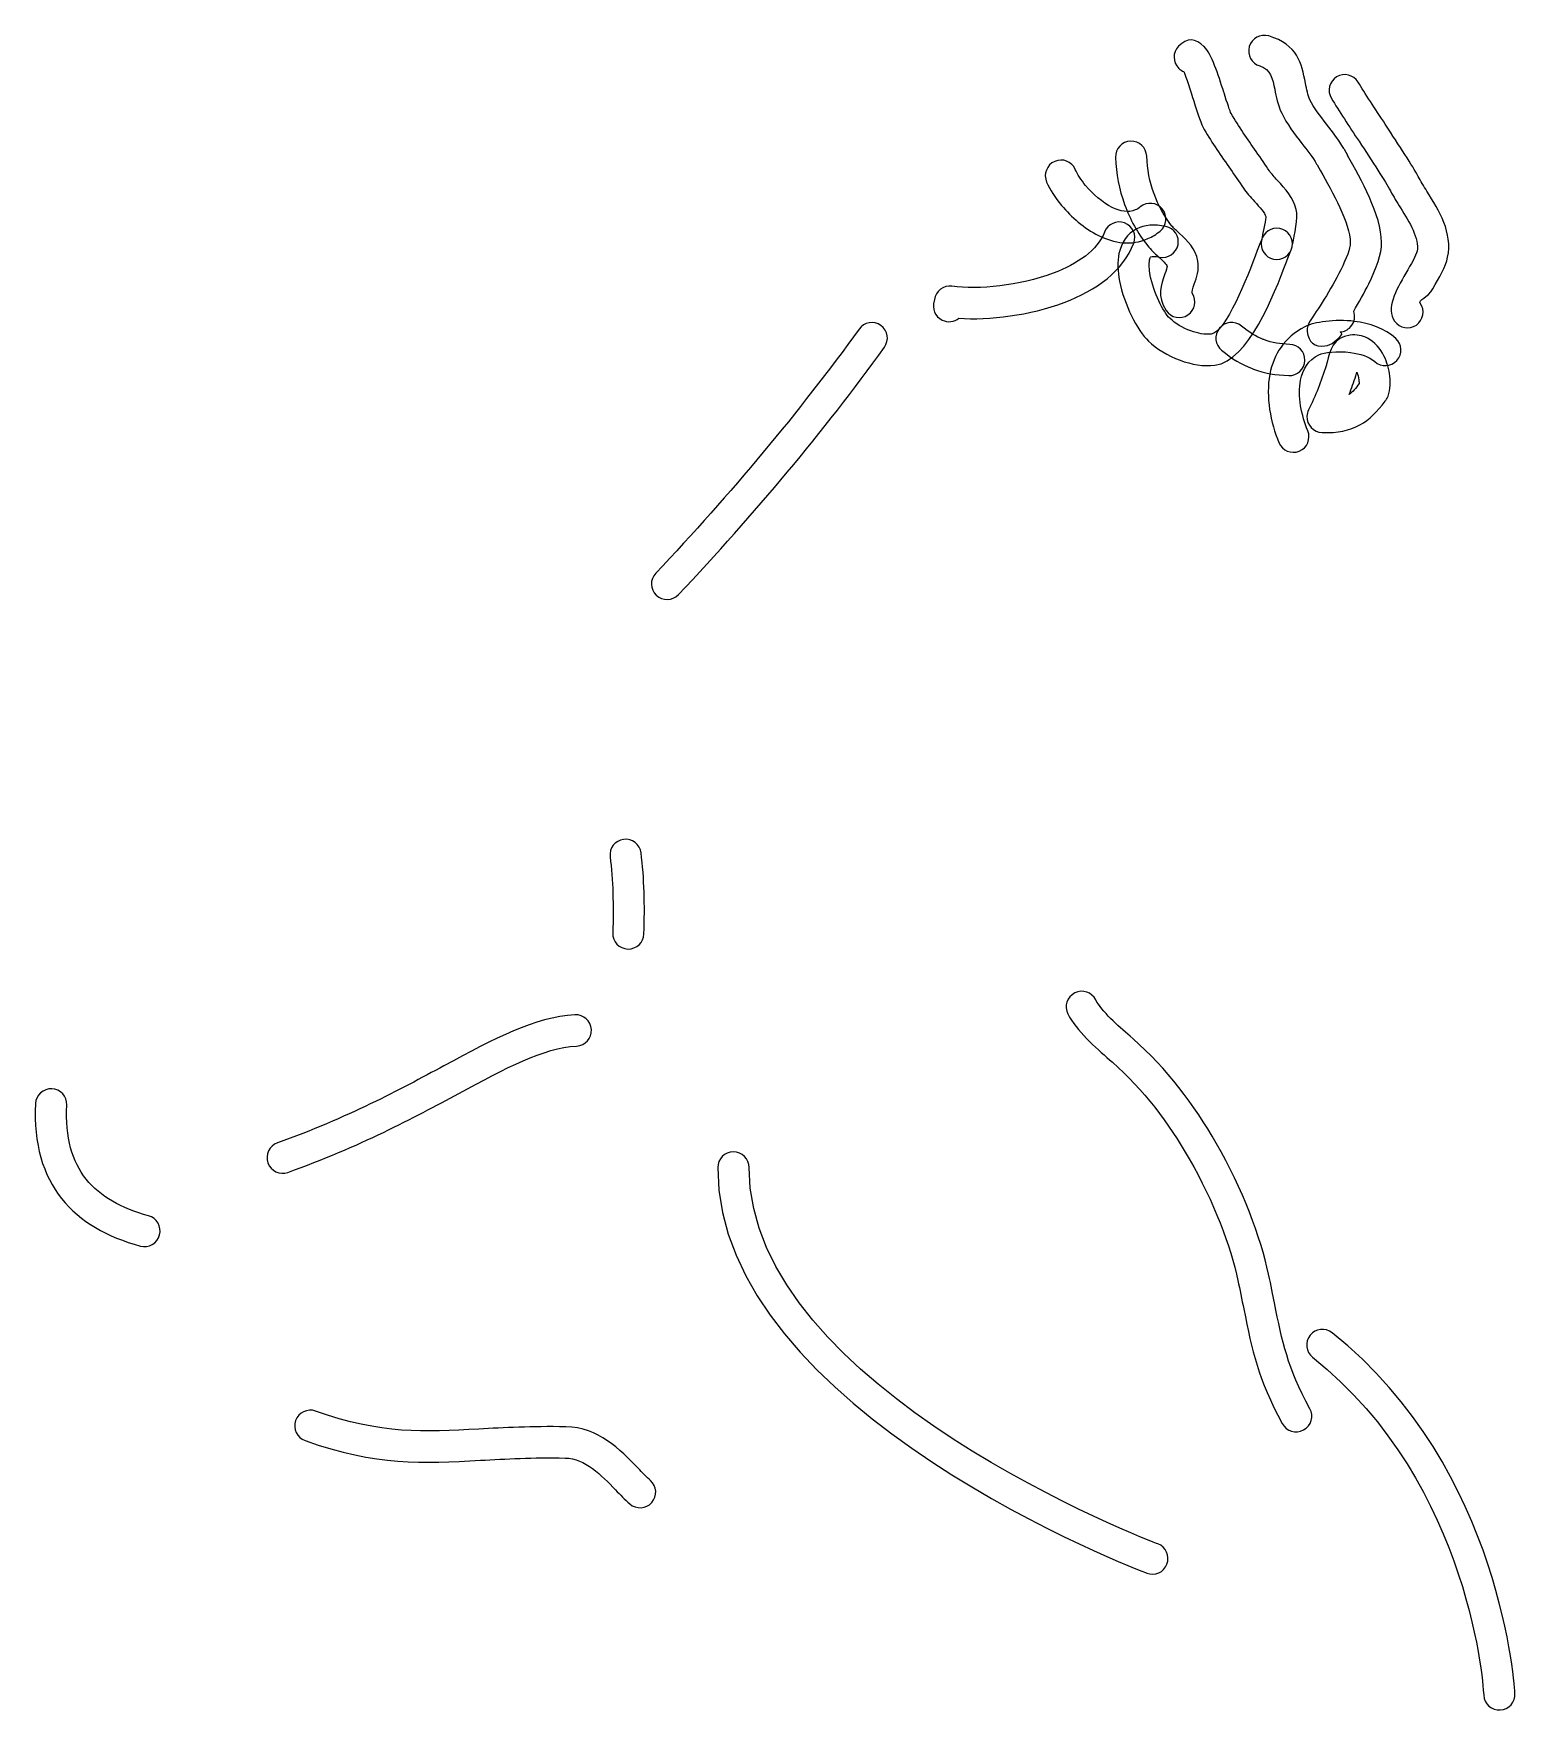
# Model space of a CAD drawing. Header units: centimetres. Extents: x -17.2 to -2.8, y -12.6 to -7.2.
# Drawn here: x -17.22 to -12.5, y -12.58 to -7.23 of the extents above; entities that cross this region are included whole.
import ezdxf

# ---------------------------------------------------------------- set-up
doc = ezdxf.new("R2010")
doc.units = ezdxf.units.CM
doc.header["$MEASUREMENT"] = 0
doc.layers.add('Layer 1', color=7, linetype='Continuous')

msp = doc.modelspace()

# ---------------------------------------------------------------- linework, layer by layer
at = {"layer": 'Layer 1', "color": 5}
for points, knots in [([(-13.20947, -7.89915), (-13.20947, -7.92676), (-13.23186, -7.94915), (-13.25947, -7.94915), (-13.25947, -7.94915), (-13.28708, -7.94915), (-13.30947, -7.92676), (-13.30947, -7.89915), (-13.30947, -7.89915), (-13.30947, -7.89339), (-13.30812, -7.88725), (-13.3061, -7.87772), (-13.3061, -7.87772), (-13.30209, -7.85887), (-13.29325, -7.81726), (-13.29445, -7.81215), (-13.29445, -7.81215), (-13.29731, -7.79997), (-13.31422, -7.78171), (-13.33025, -7.76441), (-13.33025, -7.76441), (-13.34343, -7.75016), (-13.35625, -7.73631), (-13.36587, -7.72187), (-13.36587, -7.72187), (-13.38042, -7.70004), (-13.39377, -7.68074), (-13.40713, -7.66145), (-13.40713, -7.66145), (-13.43618, -7.61947), (-13.46549, -7.57714), (-13.49075, -7.53446), (-13.49075, -7.53446), (-13.5, -7.51882), (-13.51063, -7.48557), (-13.52258, -7.44821), (-13.52258, -7.44821), (-13.52258, -7.44821), (-13.52326, -7.44588), (-13.52326, -7.44588), (-13.52326, -7.44588), (-13.53498, -7.40921), (-13.54812, -7.36828), (-13.55621, -7.34997), (-13.55621, -7.34997), (-13.56202, -7.34759), (-13.56748, -7.34406), (-13.57223, -7.33939), (-13.57223, -7.33939), (-13.59186, -7.32009), (-13.59212, -7.28851), (-13.57282, -7.26888), (-13.57282, -7.26888), (-13.54521, -7.24093), (-13.51806, -7.24358), (-13.49163, -7.26948), (-13.49163, -7.26948), (-13.49163, -7.26948), (-13.49138, -7.26972), (-13.49138, -7.26972), (-13.49138, -7.26972), (-13.49138, -7.26972), (-13.49127, -7.26984), (-13.49127, -7.26984), (-13.49127, -7.26984), (-13.49127, -7.26984), (-13.49118, -7.26992), (-13.49118, -7.26992), (-13.49118, -7.26992), (-13.46768, -7.29341), (-13.44653, -7.35888), (-13.42837, -7.41572), (-13.42837, -7.41572), (-13.42837, -7.41572), (-13.42766, -7.41775), (-13.42766, -7.41775), (-13.42766, -7.41775), (-13.41761, -7.44918), (-13.40864, -7.4772), (-13.40481, -7.48368), (-13.40481, -7.48368), (-13.38047, -7.5248), (-13.35266, -7.56497), (-13.32509, -7.60481), (-13.32509, -7.60481), (-13.31013, -7.62642), (-13.29524, -7.64793), (-13.28267, -7.66679), (-13.28267, -7.66679), (-13.27667, -7.6758), (-13.26707, -7.68617), (-13.25721, -7.69683), (-13.25721, -7.69683), (-13.23228, -7.72375), (-13.20598, -7.75216), (-13.19719, -7.78949), (-13.19719, -7.78949), (-13.19092, -7.81602), (-13.20298, -7.87273), (-13.20844, -7.89842), (-13.20844, -7.89842), (-13.20875, -7.89988), (-13.20899, -7.89898), (-13.20918, -7.89826), (-13.20918, -7.89826), (-13.20918, -7.89826), (-13.20946, -7.8982), (-13.20946, -7.8982), (-13.20946, -7.8982), (-13.20946, -7.8982), (-13.20947, -7.89915), (-13.20947, -7.89915)], [0, 0, 0, 0, 0.0344828, 0.0344828, 0.0344828, 0.0344828, 0.0689655, 0.0689655, 0.0689655, 0.0689655, 0.1034483, 0.1034483, 0.1034483, 0.1034483, 0.137931, 0.137931, 0.137931, 0.137931, 0.1724138, 0.1724138, 0.1724138, 0.1724138, 0.2068966, 0.2068966, 0.2068966, 0.2068966, 0.2413793, 0.2413793, 0.2413793, 0.2413793, 0.2758621, 0.2758621, 0.2758621, 0.2758621, 0.3103448, 0.3103448, 0.3103448, 0.3103448, 0.3448276, 0.3448276, 0.3448276, 0.3448276, 0.3793103, 0.3793103, 0.3793103, 0.3793103, 0.4137931, 0.4137931, 0.4137931, 0.4137931, 0.4482759, 0.4482759, 0.4482759, 0.4482759, 0.4827586, 0.4827586, 0.4827586, 0.4827586, 0.5172414, 0.5172414, 0.5172414, 0.5172414, 0.5517241, 0.5517241, 0.5517241, 0.5517241, 0.5862069, 0.5862069, 0.5862069, 0.5862069, 0.6206897, 0.6206897, 0.6206897, 0.6206897, 0.6551724, 0.6551724, 0.6551724, 0.6551724, 0.6896552, 0.6896552, 0.6896552, 0.6896552, 0.7241379, 0.7241379, 0.7241379, 0.7241379, 0.7586207, 0.7586207, 0.7586207, 0.7586207, 0.7931034, 0.7931034, 0.7931034, 0.7931034, 0.8275862, 0.8275862, 0.8275862, 0.8275862, 0.862069, 0.862069, 0.862069, 0.862069, 0.8965517, 0.8965517, 0.8965517, 0.8965517, 0.9310345, 0.9310345, 0.9310345, 0.9310345, 1, 1, 1, 1]), ([(-13.01412, -8.11357), (-13.00799, -8.13044), (-13.01119, -8.15006), (-13.02411, -8.16425), (-13.02411, -8.16425), (-13.03288, -8.17389), (-13.04456, -8.1793), (-13.0566, -8.18037), (-13.0566, -8.18037), (-13.0566, -8.18037), (-13.05717, -8.18122), (-13.05717, -8.18122), (-13.05717, -8.18122), (-13.0531, -8.1844), (-13.05077, -8.18689), (-13.05165, -8.18787), (-13.05165, -8.18787), (-13.06778, -8.20556), (-13.08327, -8.22255), (-13.1059, -8.22488), (-13.1059, -8.22488), (-13.1059, -8.22488), (-13.1059, -8.22492), (-13.1059, -8.22492), (-13.1059, -8.22492), (-13.1391, -8.22835), (-13.1586, -8.21433), (-13.16211, -8.17856), (-13.16211, -8.17856), (-13.16332, -8.16619), (-13.15991, -8.15443), (-13.15327, -8.14501), (-13.15327, -8.14501), (-13.15327, -8.14501), (-13.15332, -8.14497), (-13.15332, -8.14497), (-13.15332, -8.14497), (-13.13177, -8.11431), (-13.08659, -8.04552), (-13.05526, -7.98216), (-13.05526, -7.98216), (-13.03749, -7.94622), (-13.02453, -7.91375), (-13.02478, -7.89618), (-13.02478, -7.89618), (-13.02571, -7.83311), (-13.08176, -7.73386), (-13.12019, -7.66582), (-13.12019, -7.66582), (-13.12019, -7.66582), (-13.12023, -7.66574), (-13.12023, -7.66574), (-13.12023, -7.66574), (-13.12023, -7.66574), (-13.12038, -7.66582), (-13.12038, -7.66582), (-13.12038, -7.66582), (-13.12038, -7.66582), (-13.13088, -7.64717), (-13.13088, -7.64717), (-13.13088, -7.64717), (-13.13134, -7.64635), (-13.13178, -7.64553), (-13.13218, -7.64469), (-13.13218, -7.64469), (-13.14454, -7.6232), (-13.16186, -7.601), (-13.17907, -7.57897), (-13.17907, -7.57897), (-13.20324, -7.548), (-13.22728, -7.51722), (-13.24373, -7.48219), (-13.24373, -7.48219), (-13.25619, -7.45566), (-13.26117, -7.43049), (-13.26603, -7.40594), (-13.26603, -7.40594), (-13.27252, -7.37311), (-13.27869, -7.34196), (-13.31321, -7.33184), (-13.31321, -7.33184), (-13.33963, -7.32408), (-13.35476, -7.29635), (-13.347, -7.26993), (-13.347, -7.26993), (-13.33924, -7.24351), (-13.31151, -7.22838), (-13.28509, -7.23614), (-13.28509, -7.23614), (-13.19243, -7.26332), (-13.18052, -7.32343), (-13.16799, -7.3868), (-13.16799, -7.3868), (-13.16422, -7.40586), (-13.16034, -7.42541), (-13.15349, -7.44001), (-13.15349, -7.44001), (-13.14191, -7.46468), (-13.12128, -7.49109), (-13.10055, -7.51765), (-13.10055, -7.51765), (-13.08103, -7.54265), (-13.06139, -7.56779), (-13.04553, -7.59546), (-13.04553, -7.59546), (-13.04492, -7.5964), (-13.04433, -7.59736), (-13.04378, -7.59835), (-13.04378, -7.59835), (-13.04378, -7.59835), (-13.03328, -7.617), (-13.03328, -7.617), (-13.03328, -7.617), (-13.03328, -7.617), (-13.03342, -7.61708), (-13.03342, -7.61708), (-13.03342, -7.61708), (-12.98991, -7.69413), (-12.92648, -7.80646), (-12.92518, -7.895), (-12.92518, -7.895), (-12.92466, -7.93051), (-12.94198, -7.97812), (-12.9658, -8.0263), (-12.9658, -8.0263), (-12.98034, -8.0557), (-12.99746, -8.08596), (-13.01412, -8.11357)], [0, 0, 0, 0, 0.030303, 0.030303, 0.030303, 0.030303, 0.0606061, 0.0606061, 0.0606061, 0.0606061, 0.0909091, 0.0909091, 0.0909091, 0.0909091, 0.1212121, 0.1212121, 0.1212121, 0.1212121, 0.1515152, 0.1515152, 0.1515152, 0.1515152, 0.1818182, 0.1818182, 0.1818182, 0.1818182, 0.2121212, 0.2121212, 0.2121212, 0.2121212, 0.2424242, 0.2424242, 0.2424242, 0.2424242, 0.2727273, 0.2727273, 0.2727273, 0.2727273, 0.3030303, 0.3030303, 0.3030303, 0.3030303, 0.3333333, 0.3333333, 0.3333333, 0.3333333, 0.3636364, 0.3636364, 0.3636364, 0.3636364, 0.3939394, 0.3939394, 0.3939394, 0.3939394, 0.4242424, 0.4242424, 0.4242424, 0.4242424, 0.4545455, 0.4545455, 0.4545455, 0.4545455, 0.4848485, 0.4848485, 0.4848485, 0.4848485, 0.5151515, 0.5151515, 0.5151515, 0.5151515, 0.5454545, 0.5454545, 0.5454545, 0.5454545, 0.5757576, 0.5757576, 0.5757576, 0.5757576, 0.6060606, 0.6060606, 0.6060606, 0.6060606, 0.6363636, 0.6363636, 0.6363636, 0.6363636, 0.6666667, 0.6666667, 0.6666667, 0.6666667, 0.6969697, 0.6969697, 0.6969697, 0.6969697, 0.7272727, 0.7272727, 0.7272727, 0.7272727, 0.7575758, 0.7575758, 0.7575758, 0.7575758, 0.7878788, 0.7878788, 0.7878788, 0.7878788, 0.8181818, 0.8181818, 0.8181818, 0.8181818, 0.8484848, 0.8484848, 0.8484848, 0.8484848, 0.8787879, 0.8787879, 0.8787879, 0.8787879, 0.9090909, 0.9090909, 0.9090909, 0.9090909, 0.9393939, 0.9393939, 0.9393939, 0.9393939, 1, 1, 1, 1]), ([(-12.80192, -8.08891), (-12.78617, -8.11145), (-12.79168, -8.1425), (-12.81422, -8.15825), (-12.81422, -8.15825), (-12.83676, -8.174), (-12.86781, -8.16849), (-12.88356, -8.14595), (-12.88356, -8.14595), (-12.91215, -8.10497), (-12.88019, -8.04945), (-12.84771, -7.99307), (-12.84771, -7.99307), (-12.83139, -7.96476), (-12.81487, -7.93609), (-12.81202, -7.92226), (-12.81202, -7.92226), (-12.80378, -7.88241), (-12.83583, -7.83105), (-12.86508, -7.78418), (-12.86508, -7.78418), (-12.87628, -7.76622), (-12.88717, -7.74878), (-12.89673, -7.73064), (-12.89673, -7.73064), (-12.91263, -7.70047), (-12.95428, -7.63702), (-12.99683, -7.57221), (-12.99683, -7.57221), (-12.99683, -7.57221), (-12.99689, -7.57212), (-12.99689, -7.57212), (-12.99689, -7.57212), (-12.99689, -7.57212), (-12.99703, -7.57221), (-12.99703, -7.57221), (-12.99703, -7.57221), (-13.02856, -7.52418), (-13.06062, -7.47535), (-13.08526, -7.4352), (-13.08526, -7.4352), (-13.0996, -7.41169), (-13.09217, -7.38098), (-13.06866, -7.36664), (-13.06866, -7.36664), (-13.04515, -7.3523), (-13.01444, -7.35973), (-13.0001, -7.38324), (-13.0001, -7.38324), (-12.97869, -7.41812), (-12.9458, -7.46822), (-12.91343, -7.51753), (-12.91343, -7.51753), (-12.91343, -7.51753), (-12.91357, -7.51762), (-12.91357, -7.51762), (-12.91357, -7.51762), (-12.8691, -7.58536), (-12.82557, -7.65165), (-12.80845, -7.68416), (-12.80845, -7.68416), (-12.801, -7.6983), (-12.7908, -7.71464), (-12.78032, -7.73144), (-12.78032, -7.73144), (-12.74105, -7.79436), (-12.69803, -7.86328), (-12.71436, -7.94218), (-12.71436, -7.94218), (-12.72043, -7.97159), (-12.74104, -8.00737), (-12.76139, -8.04267), (-12.76139, -8.04267), (-12.77797, -8.07146), (-12.80951, -8.07802), (-12.80192, -8.08891)], [0, 0, 0, 0, 0.05, 0.05, 0.05, 0.05, 0.1, 0.1, 0.1, 0.1, 0.15, 0.15, 0.15, 0.15, 0.2, 0.2, 0.2, 0.2, 0.25, 0.25, 0.25, 0.25, 0.3, 0.3, 0.3, 0.3, 0.35, 0.35, 0.35, 0.35, 0.4, 0.4, 0.4, 0.4, 0.45, 0.45, 0.45, 0.45, 0.5, 0.5, 0.5, 0.5, 0.55, 0.55, 0.55, 0.55, 0.6, 0.6, 0.6, 0.6, 0.65, 0.65, 0.65, 0.65, 0.7, 0.7, 0.7, 0.7, 0.75, 0.75, 0.75, 0.75, 0.8, 0.8, 0.8, 0.8, 0.85, 0.85, 0.85, 0.85, 0.9, 0.9, 0.9, 0.9, 1, 1, 1, 1]), ([(-13.52875, -8.05682), (-13.51355, -8.07979), (-13.51984, -8.11076), (-13.54281, -8.12596), (-13.54281, -8.12596), (-13.56578, -8.14116), (-13.59675, -8.13487), (-13.61195, -8.1119), (-13.61195, -8.1119), (-13.64203, -8.06641), (-13.62892, -8.03006), (-13.61617, -7.99469), (-13.61617, -7.99469), (-13.61247, -7.98441), (-13.60883, -7.9743), (-13.60932, -7.97159), (-13.60932, -7.97159), (-13.61062, -7.96437), (-13.62386, -7.95216), (-13.63743, -7.93965), (-13.63743, -7.93965), (-13.64889, -7.92909), (-13.66049, -7.91838), (-13.67141, -7.90483), (-13.67141, -7.90483), (-13.7031, -7.8655), (-13.72755, -7.82107), (-13.74463, -7.77398), (-13.74463, -7.77398), (-13.76209, -7.72583), (-13.77186, -7.67473), (-13.77378, -7.6233), (-13.77378, -7.6233), (-13.77475, -7.5958), (-13.75324, -7.57271), (-13.72574, -7.57174), (-13.72574, -7.57174), (-13.69824, -7.57077), (-13.67515, -7.59228), (-13.67418, -7.61978), (-13.67418, -7.61978), (-13.67265, -7.6607), (-13.66484, -7.70148), (-13.65087, -7.74), (-13.65087, -7.74), (-13.63748, -7.77691), (-13.61838, -7.81166), (-13.59367, -7.84233), (-13.59367, -7.84233), (-13.58768, -7.84977), (-13.5787, -7.85805), (-13.56985, -7.86621), (-13.56985, -7.86621), (-13.54391, -7.89013), (-13.51861, -7.91347), (-13.51128, -7.95401), (-13.51128, -7.95401), (-13.50606, -7.98293), (-13.51416, -8.0054), (-13.52241, -8.02829), (-13.52241, -8.02829), (-13.52679, -8.04045), (-13.5313, -8.05296), (-13.52875, -8.05682)], [0, 0, 0, 0, 0.0588235, 0.0588235, 0.0588235, 0.0588235, 0.1176471, 0.1176471, 0.1176471, 0.1176471, 0.1764706, 0.1764706, 0.1764706, 0.1764706, 0.2352941, 0.2352941, 0.2352941, 0.2352941, 0.2941176, 0.2941176, 0.2941176, 0.2941176, 0.3529412, 0.3529412, 0.3529412, 0.3529412, 0.4117647, 0.4117647, 0.4117647, 0.4117647, 0.4705882, 0.4705882, 0.4705882, 0.4705882, 0.5294118, 0.5294118, 0.5294118, 0.5294118, 0.5882353, 0.5882353, 0.5882353, 0.5882353, 0.6470588, 0.6470588, 0.6470588, 0.6470588, 0.7058824, 0.7058824, 0.7058824, 0.7058824, 0.7647059, 0.7647059, 0.7647059, 0.7647059, 0.8235294, 0.8235294, 0.8235294, 0.8235294, 0.8823529, 0.8823529, 0.8823529, 0.8823529, 1, 1, 1, 1]), ([(-13.69479, -7.7813), (-13.67354, -7.76372), (-13.64205, -7.76669), (-13.62447, -7.78794), (-13.62447, -7.78794), (-13.60689, -7.80919), (-13.60986, -7.84068), (-13.63111, -7.85826), (-13.63111, -7.85826), (-13.64358, -7.86859), (-13.65675, -7.87665), (-13.67035, -7.88264), (-13.67035, -7.88264), (-13.72263, -7.90568), (-13.77781, -7.89745), (-13.8284, -7.87243), (-13.8284, -7.87243), (-13.87335, -7.85019), (-13.91484, -7.8142), (-13.94591, -7.77666), (-13.94591, -7.77666), (-13.96639, -7.75194), (-13.98288, -7.72589), (-13.99339, -7.70205), (-13.99339, -7.70205), (-14.0045, -7.67682), (-13.99304, -7.64734), (-13.96781, -7.63623), (-13.96781, -7.63623), (-13.94258, -7.62512), (-13.9131, -7.63658), (-13.90199, -7.66181), (-13.90199, -7.66181), (-13.89513, -7.67737), (-13.88366, -7.69522), (-13.86895, -7.71298), (-13.86895, -7.71298), (-13.84576, -7.741), (-13.8157, -7.76741), (-13.78426, -7.78297), (-13.78426, -7.78297), (-13.75846, -7.79573), (-13.73225, -7.80079), (-13.71059, -7.79124), (-13.71059, -7.79124), (-13.70531, -7.78892), (-13.70002, -7.78563), (-13.69479, -7.7813)], [0, 0, 0, 0, 0.0769231, 0.0769231, 0.0769231, 0.0769231, 0.1538462, 0.1538462, 0.1538462, 0.1538462, 0.2307692, 0.2307692, 0.2307692, 0.2307692, 0.3076923, 0.3076923, 0.3076923, 0.3076923, 0.3846154, 0.3846154, 0.3846154, 0.3846154, 0.4615385, 0.4615385, 0.4615385, 0.4615385, 0.5384615, 0.5384615, 0.5384615, 0.5384615, 0.6153846, 0.6153846, 0.6153846, 0.6153846, 0.6923077, 0.6923077, 0.6923077, 0.6923077, 0.7692308, 0.7692308, 0.7692308, 0.7692308, 0.8461538, 0.8461538, 0.8461538, 0.8461538, 1, 1, 1, 1]), ([(-13.80885, -7.86172), (-13.79915, -7.83594), (-13.77037, -7.82292), (-13.74459, -7.83262), (-13.74459, -7.83262), (-13.71881, -7.84232), (-13.70579, -7.8711), (-13.71549, -7.89688), (-13.71549, -7.89688), (-13.74909, -7.98583), (-13.83549, -8.04749), (-13.93734, -8.0861), (-13.93734, -8.0861), (-14.04684, -8.1276), (-14.17686, -8.14304), (-14.27363, -8.13672), (-14.27363, -8.13672), (-14.28814, -8.14818), (-14.30849, -8.15108), (-14.32625, -8.14251), (-14.32625, -8.14251), (-14.34922, -8.13142), (-14.35984, -8.10502), (-14.35178, -8.08148), (-14.35178, -8.08148), (-14.35171, -8.08007), (-14.35158, -8.07866), (-14.35139, -8.07724), (-14.35139, -8.07724), (-14.34773, -8.04996), (-14.32262, -8.03081), (-14.29534, -8.03447), (-14.29534, -8.03447), (-14.21038, -8.04588), (-14.08062, -8.03371), (-13.9725, -7.99274), (-13.9725, -7.99274), (-13.89518, -7.96344), (-13.8309, -7.92009), (-13.80885, -7.86172)], [0, 0, 0, 0, 0.0909091, 0.0909091, 0.0909091, 0.0909091, 0.1818182, 0.1818182, 0.1818182, 0.1818182, 0.2727273, 0.2727273, 0.2727273, 0.2727273, 0.3636364, 0.3636364, 0.3636364, 0.3636364, 0.4545455, 0.4545455, 0.4545455, 0.4545455, 0.5454545, 0.5454545, 0.5454545, 0.5454545, 0.6363636, 0.6363636, 0.6363636, 0.6363636, 0.7272727, 0.7272727, 0.7272727, 0.7272727, 0.8181818, 0.8181818, 0.8181818, 0.8181818, 1, 1, 1, 1]), ([(-13.30556, -7.88001), (-13.29499, -7.85456), (-13.26578, -7.84249), (-13.24033, -7.85306), (-13.24033, -7.85306), (-13.21488, -7.86363), (-13.20281, -7.89284), (-13.21338, -7.91829), (-13.21338, -7.91829), (-13.21665, -7.92615), (-13.22194, -7.93994), (-13.22821, -7.9563), (-13.22821, -7.9563), (-13.26931, -8.06349), (-13.34965, -8.27305), (-13.45702, -8.28626), (-13.45702, -8.28626), (-13.49279, -8.29065), (-13.53183, -8.28391), (-13.5679, -8.27057), (-13.5679, -8.27057), (-13.6065, -8.2563), (-13.64296, -8.23389), (-13.66863, -8.20946), (-13.66863, -8.20946), (-13.70371, -8.17605), (-13.74667, -8.09214), (-13.76088, -8.01844), (-13.76088, -8.01844), (-13.76689, -7.98725), (-13.76825, -7.95652), (-13.76263, -7.92976), (-13.76263, -7.92976), (-13.75539, -7.89517), (-13.73747, -7.8673), (-13.70529, -7.85134), (-13.70529, -7.85134), (-13.6813, -7.83946), (-13.651, -7.83589), (-13.61331, -7.8437), (-13.61331, -7.8437), (-13.58635, -7.8492), (-13.56894, -7.87553), (-13.57444, -7.90249), (-13.57444, -7.90249), (-13.57994, -7.92945), (-13.60627, -7.94686), (-13.63323, -7.94136), (-13.63323, -7.94136), (-13.64753, -7.9384), (-13.65646, -7.93848), (-13.66115, -7.9408), (-13.66115, -7.9408), (-13.66261, -7.94152), (-13.6639, -7.94498), (-13.66497, -7.95008), (-13.66497, -7.95008), (-13.66769, -7.96303), (-13.66654, -7.98048), (-13.66284, -7.99968), (-13.66284, -7.99968), (-13.65216, -8.05508), (-13.62295, -8.11523), (-13.59987, -8.1372), (-13.59987, -8.1372), (-13.58366, -8.15263), (-13.55965, -8.16715), (-13.53352, -8.17681), (-13.53352, -8.17681), (-13.5112, -8.18506), (-13.48831, -8.1894), (-13.46912, -8.18704), (-13.46912, -8.18704), (-13.42142, -8.18118), (-13.35536, -8.00889), (-13.32157, -7.92076), (-13.32157, -7.92076), (-13.31555, -7.90505), (-13.31044, -7.89174), (-13.30556, -7.88001)], [0, 0, 0, 0, 0.047619, 0.047619, 0.047619, 0.047619, 0.0952381, 0.0952381, 0.0952381, 0.0952381, 0.1428571, 0.1428571, 0.1428571, 0.1428571, 0.1904762, 0.1904762, 0.1904762, 0.1904762, 0.2380952, 0.2380952, 0.2380952, 0.2380952, 0.2857143, 0.2857143, 0.2857143, 0.2857143, 0.3333333, 0.3333333, 0.3333333, 0.3333333, 0.3809524, 0.3809524, 0.3809524, 0.3809524, 0.4285714, 0.4285714, 0.4285714, 0.4285714, 0.4761905, 0.4761905, 0.4761905, 0.4761905, 0.5238095, 0.5238095, 0.5238095, 0.5238095, 0.5714286, 0.5714286, 0.5714286, 0.5714286, 0.6190476, 0.6190476, 0.6190476, 0.6190476, 0.6666667, 0.6666667, 0.6666667, 0.6666667, 0.7142857, 0.7142857, 0.7142857, 0.7142857, 0.7619048, 0.7619048, 0.7619048, 0.7619048, 0.8095238, 0.8095238, 0.8095238, 0.8095238, 0.8571429, 0.8571429, 0.8571429, 0.8571429, 0.9047619, 0.9047619, 0.9047619, 0.9047619, 1, 1, 1, 1]), ([(-13.20918, -7.89826), (-13.20933, -7.89768), (-13.20943, -7.89722), (-13.20946, -7.8982), (-13.20946, -7.8982), (-13.20946, -7.8982), (-13.20918, -7.89826), (-13.20918, -7.89826)], [0, 0, 0, 0, 0.3333333, 0.3333333, 0.3333333, 0.3333333, 1, 1, 1, 1]), ([(-14.5917, -8.17104), (-14.57563, -8.14872), (-14.54449, -8.14364), (-14.52217, -8.15971), (-14.52217, -8.15971), (-14.49985, -8.17578), (-14.49477, -8.20692), (-14.51084, -8.22924), (-14.51084, -8.22924), (-14.60755, -8.36317), (-14.71087, -8.49595), (-14.82059, -8.62758), (-14.82059, -8.62758), (-14.92977, -8.75857), (-15.04566, -8.88876), (-15.16802, -9.01812), (-15.16802, -9.01812), (-15.18689, -9.03807), (-15.21838, -9.03894), (-15.23833, -9.02007), (-15.23833, -9.02007), (-15.25828, -9.0012), (-15.25915, -8.96971), (-15.24028, -8.94976), (-15.24028, -8.94976), (-15.12015, -8.82276), (-15.0057, -8.69414), (-14.89715, -8.5639), (-14.89715, -8.5639), (-14.78913, -8.43431), (-14.68724, -8.30336), (-14.5917, -8.17104)], [0, 0, 0, 0, 0.1111111, 0.1111111, 0.1111111, 0.1111111, 0.2222222, 0.2222222, 0.2222222, 0.2222222, 0.3333333, 0.3333333, 0.3333333, 0.3333333, 0.4444444, 0.4444444, 0.4444444, 0.4444444, 0.5555556, 0.5555556, 0.5555556, 0.5555556, 0.6666667, 0.6666667, 0.6666667, 0.6666667, 0.7777778, 0.7777778, 0.7777778, 0.7777778, 1, 1, 1, 1]), ([(-13.21822, -8.21977), (-13.19072, -8.22063), (-13.16912, -8.24363), (-13.16998, -8.27113), (-13.16998, -8.27113), (-13.17084, -8.29863), (-13.19384, -8.32023), (-13.22134, -8.31937), (-13.22134, -8.31937), (-13.26292, -8.31796), (-13.29915, -8.31187), (-13.33371, -8.29905), (-13.33371, -8.29905), (-13.33521, -8.29849), (-13.33667, -8.29787), (-13.33809, -8.29719), (-13.33809, -8.29719), (-13.37158, -8.28419), (-13.40289, -8.26532), (-13.43528, -8.23881), (-13.43528, -8.23881), (-13.45663, -8.22134), (-13.45978, -8.18985), (-13.44231, -8.1685), (-13.44231, -8.1685), (-13.42484, -8.14715), (-13.39335, -8.144), (-13.372, -8.16147), (-13.372, -8.16147), (-13.34771, -8.18135), (-13.32531, -8.19513), (-13.30257, -8.2041), (-13.30257, -8.2041), (-13.30136, -8.20445), (-13.30015, -8.20485), (-13.29895, -8.20529), (-13.29895, -8.20529), (-13.27437, -8.2144), (-13.24832, -8.21875), (-13.21822, -8.21977)], [0, 0, 0, 0, 0.0909091, 0.0909091, 0.0909091, 0.0909091, 0.1818182, 0.1818182, 0.1818182, 0.1818182, 0.2727273, 0.2727273, 0.2727273, 0.2727273, 0.3636364, 0.3636364, 0.3636364, 0.3636364, 0.4545455, 0.4545455, 0.4545455, 0.4545455, 0.5454545, 0.5454545, 0.5454545, 0.5454545, 0.6363636, 0.6363636, 0.6363636, 0.6363636, 0.7272727, 0.7272727, 0.7272727, 0.7272727, 0.8181818, 0.8181818, 0.8181818, 0.8181818, 1, 1, 1, 1]), ([(-13.16046, -8.49536), (-13.15, -8.52081), (-13.16215, -8.54994), (-13.1876, -8.5604), (-13.1876, -8.5604), (-13.21305, -8.57086), (-13.24218, -8.55871), (-13.25264, -8.53326), (-13.25264, -8.53326), (-13.27898, -8.4696), (-13.2954, -8.38751), (-13.28142, -8.31502), (-13.28142, -8.31502), (-13.26932, -8.25233), (-13.23587, -8.19687), (-13.16978, -8.16384), (-13.16978, -8.16384), (-13.13947, -8.14867), (-13.07404, -8.13882), (-13.01202, -8.14656), (-13.01202, -8.14656), (-12.96365, -8.1526), (-12.91461, -8.1689), (-12.87969, -8.20072), (-12.87969, -8.20072), (-12.85931, -8.21927), (-12.85782, -8.25084), (-12.87637, -8.27122), (-12.87637, -8.27122), (-12.89492, -8.2916), (-12.92649, -8.29309), (-12.94687, -8.27454), (-12.94687, -8.27454), (-12.96459, -8.25838), (-12.99381, -8.24957), (-13.02412, -8.24578), (-13.02412, -8.24578), (-13.06785, -8.24033), (-13.10906, -8.2448), (-13.12524, -8.2529), (-13.12524, -8.2529), (-13.15931, -8.26993), (-13.17681, -8.29972), (-13.18338, -8.33378), (-13.18338, -8.33378), (-13.19336, -8.38554), (-13.18056, -8.44678), (-13.16046, -8.49536)], [0, 0, 0, 0, 0.0769231, 0.0769231, 0.0769231, 0.0769231, 0.1538462, 0.1538462, 0.1538462, 0.1538462, 0.2307692, 0.2307692, 0.2307692, 0.2307692, 0.3076923, 0.3076923, 0.3076923, 0.3076923, 0.3846154, 0.3846154, 0.3846154, 0.3846154, 0.4615385, 0.4615385, 0.4615385, 0.4615385, 0.5384615, 0.5384615, 0.5384615, 0.5384615, 0.6153846, 0.6153846, 0.6153846, 0.6153846, 0.6923077, 0.6923077, 0.6923077, 0.6923077, 0.7692308, 0.7692308, 0.7692308, 0.7692308, 0.8461538, 0.8461538, 0.8461538, 0.8461538, 1, 1, 1, 1]), ([(-12.91387, -8.40111), (-12.9387, -8.43471), (-12.96319, -8.45971), (-12.99461, -8.47689), (-12.99461, -8.47689), (-13.02764, -8.49495), (-13.06535, -8.50282), (-13.11503, -8.50095), (-13.11503, -8.50095), (-13.14253, -8.49998), (-13.16404, -8.47689), (-13.16307, -8.44939), (-13.16307, -8.44939), (-13.16281, -8.44195), (-13.16092, -8.43494), (-13.15777, -8.4287), (-13.15777, -8.4287), (-13.15777, -8.4287), (-13.1578, -8.42869), (-13.1578, -8.42869), (-13.1578, -8.42869), (-13.14652, -8.40648), (-13.13666, -8.38384), (-13.12761, -8.36071), (-13.12761, -8.36071), (-13.11812, -8.33646), (-13.1098, -8.31266), (-13.10178, -8.28864), (-13.10178, -8.28864), (-13.10178, -8.28864), (-13.10148, -8.28776), (-13.10148, -8.28776), (-13.10148, -8.28776), (-13.10088, -8.28556), (-13.09983, -8.28106), (-13.09873, -8.27635), (-13.09873, -8.27635), (-13.0902, -8.23978), (-13.08028, -8.19725), (-13.02525, -8.19045), (-13.02525, -8.19045), (-13.00499, -8.18795), (-12.98652, -8.19183), (-12.97, -8.20035), (-12.97, -8.20035), (-12.94667, -8.21238), (-12.92938, -8.23305), (-12.91762, -8.25669), (-12.91762, -8.25669), (-12.90757, -8.27689), (-12.90123, -8.29994), (-12.89865, -8.32087), (-12.89865, -8.32087), (-12.89537, -8.34757), (-12.89838, -8.37388), (-12.90754, -8.39163), (-12.90754, -8.39163), (-12.90932, -8.39509), (-12.91146, -8.39827), (-12.91387, -8.40111)], [0, 0, 0, 0, 0.0625, 0.0625, 0.0625, 0.0625, 0.125, 0.125, 0.125, 0.125, 0.1875, 0.1875, 0.1875, 0.1875, 0.25, 0.25, 0.25, 0.25, 0.3125, 0.3125, 0.3125, 0.3125, 0.375, 0.375, 0.375, 0.375, 0.4375, 0.4375, 0.4375, 0.4375, 0.5, 0.5, 0.5, 0.5, 0.5625, 0.5625, 0.5625, 0.5625, 0.625, 0.625, 0.625, 0.625, 0.6875, 0.6875, 0.6875, 0.6875, 0.75, 0.75, 0.75, 0.75, 0.8125, 0.8125, 0.8125, 0.8125, 0.875, 0.875, 0.875, 0.875, 1, 1, 1, 1]), ([(-13.02806, -8.37975), (-13.01741, -8.37109), (-13.00715, -8.35954), (-12.99631, -8.34516), (-12.99631, -8.34516), (-12.99653, -8.34349), (-12.99711, -8.33916), (-12.99787, -8.33297), (-12.99787, -8.33297), (-12.99886, -8.32497), (-13.00086, -8.3165), (-13.00384, -8.30868), (-13.00384, -8.30868), (-13.00457, -8.31143), (-13.00539, -8.31434), (-13.00642, -8.31756), (-13.00642, -8.31756), (-13.00666, -8.31847), (-13.00694, -8.31938), (-13.00724, -8.32028), (-13.00724, -8.32028), (-13.01405, -8.34067), (-13.02091, -8.36054), (-13.02806, -8.37975)], [0, 0, 0, 0, 0.1428571, 0.1428571, 0.1428571, 0.1428571, 0.2857143, 0.2857143, 0.2857143, 0.2857143, 0.4285714, 0.4285714, 0.4285714, 0.4285714, 0.5714286, 0.5714286, 0.5714286, 0.5714286, 0.7142857, 0.7142857, 0.7142857, 0.7142857, 1, 1, 1, 1]), ([(-15.27775, -10.10031), (-15.27861, -10.12781), (-15.30161, -10.14941), (-15.32911, -10.14855), (-15.32911, -10.14855), (-15.35661, -10.14769), (-15.37821, -10.12469), (-15.37735, -10.09719), (-15.37735, -10.09719), (-15.37592, -10.05345), (-15.37567, -10.01095), (-15.37698, -9.97019), (-15.37698, -9.97019), (-15.37829, -9.92976), (-15.38114, -9.89104), (-15.38585, -9.85451), (-15.38585, -9.85451), (-15.3893, -9.82723), (-15.36997, -9.8023), (-15.34269, -9.79885), (-15.34269, -9.79885), (-15.31541, -9.7954), (-15.29048, -9.81473), (-15.28703, -9.84201), (-15.28703, -9.84201), (-15.28188, -9.88193), (-15.27878, -9.92376), (-15.27738, -9.96707), (-15.27738, -9.96707), (-15.276, -10.01003), (-15.27625, -10.0546), (-15.27775, -10.10031)], [0, 0, 0, 0, 0.1111111, 0.1111111, 0.1111111, 0.1111111, 0.2222222, 0.2222222, 0.2222222, 0.2222222, 0.3333333, 0.3333333, 0.3333333, 0.3333333, 0.4444444, 0.4444444, 0.4444444, 0.4444444, 0.5555556, 0.5555556, 0.5555556, 0.5555556, 0.6666667, 0.6666667, 0.6666667, 0.6666667, 0.7777778, 0.7777778, 0.7777778, 0.7777778, 1, 1, 1, 1]), ([(-13.15378, -11.61475), (-13.14062, -11.63902), (-13.14963, -11.66937), (-13.1739, -11.68253), (-13.1739, -11.68253), (-13.19817, -11.69569), (-13.22852, -11.68668), (-13.24168, -11.66241), (-13.24168, -11.66241), (-13.32008, -11.51786), (-13.33741, -11.43162), (-13.36452, -11.29665), (-13.36452, -11.29665), (-13.36452, -11.29665), (-13.36453, -11.29661), (-13.36453, -11.29661), (-13.36453, -11.29661), (-13.36453, -11.29661), (-13.36471, -11.29665), (-13.36471, -11.29665), (-13.36471, -11.29665), (-13.37074, -11.26656), (-13.37723, -11.2343), (-13.38327, -11.20617), (-13.38327, -11.20617), (-13.40671, -11.09698), (-13.4596, -10.95503), (-13.53878, -10.81739), (-13.53878, -10.81739), (-13.60355, -10.70482), (-13.68573, -10.59544), (-13.78346, -10.50985), (-13.78346, -10.50985), (-13.78346, -10.50985), (-13.79261, -10.50186), (-13.79261, -10.50186), (-13.79261, -10.50186), (-13.83745, -10.46276), (-13.89851, -10.40951), (-13.92576, -10.35577), (-13.92576, -10.35577), (-13.93816, -10.33118), (-13.92828, -10.30118), (-13.90369, -10.28878), (-13.90369, -10.28878), (-13.8791, -10.27638), (-13.8491, -10.28626), (-13.8367, -10.31085), (-13.8367, -10.31085), (-13.81822, -10.3473), (-13.76561, -10.39318), (-13.72699, -10.42686), (-13.72699, -10.42686), (-13.72699, -10.42686), (-13.71784, -10.43485), (-13.71784, -10.43485), (-13.71784, -10.43485), (-13.61133, -10.52813), (-13.52228, -10.64644), (-13.45246, -10.76779), (-13.45246, -10.76779), (-13.36764, -10.91525), (-13.31087, -11.06782), (-13.28561, -11.18547), (-13.28561, -11.18547), (-13.27741, -11.22366), (-13.27181, -11.25148), (-13.26667, -11.27711), (-13.26667, -11.27711), (-13.26667, -11.27711), (-13.26685, -11.27715), (-13.26685, -11.27715), (-13.26685, -11.27715), (-13.24172, -11.40228), (-13.22564, -11.48225), (-13.15378, -11.61475)], [0, 0, 0, 0, 0.05, 0.05, 0.05, 0.05, 0.1, 0.1, 0.1, 0.1, 0.15, 0.15, 0.15, 0.15, 0.2, 0.2, 0.2, 0.2, 0.25, 0.25, 0.25, 0.25, 0.3, 0.3, 0.3, 0.3, 0.35, 0.35, 0.35, 0.35, 0.4, 0.4, 0.4, 0.4, 0.45, 0.45, 0.45, 0.45, 0.5, 0.5, 0.5, 0.5, 0.55, 0.55, 0.55, 0.55, 0.6, 0.6, 0.6, 0.6, 0.65, 0.65, 0.65, 0.65, 0.7, 0.7, 0.7, 0.7, 0.75, 0.75, 0.75, 0.75, 0.8, 0.8, 0.8, 0.8, 0.85, 0.85, 0.85, 0.85, 0.9, 0.9, 0.9, 0.9, 1, 1, 1, 1]), ([(-16.41347, -10.86102), (-16.43946, -10.87018), (-16.46798, -10.85654), (-16.47714, -10.83055), (-16.47714, -10.83055), (-16.4863, -10.80456), (-16.47266, -10.77604), (-16.44667, -10.76688), (-16.44667, -10.76688), (-16.22514, -10.68791), (-16.05585, -10.59674), (-15.91586, -10.52135), (-15.91586, -10.52135), (-15.75264, -10.43345), (-15.62742, -10.36601), (-15.49792, -10.35847), (-15.49792, -10.35847), (-15.47042, -10.35697), (-15.44689, -10.37804), (-15.44539, -10.40554), (-15.44539, -10.40554), (-15.44389, -10.43304), (-15.46496, -10.45657), (-15.49246, -10.45807), (-15.49246, -10.45807), (-15.59945, -10.4643), (-15.7163, -10.52723), (-15.8686, -10.60925), (-15.8686, -10.60925), (-16.01165, -10.68629), (-16.18463, -10.77945), (-16.41347, -10.86102)], [0, 0, 0, 0, 0.1111111, 0.1111111, 0.1111111, 0.1111111, 0.2222222, 0.2222222, 0.2222222, 0.2222222, 0.3333333, 0.3333333, 0.3333333, 0.3333333, 0.4444444, 0.4444444, 0.4444444, 0.4444444, 0.5555556, 0.5555556, 0.5555556, 0.5555556, 0.6666667, 0.6666667, 0.6666667, 0.6666667, 0.7777778, 0.7777778, 0.7777778, 0.7777778, 1, 1, 1, 1]), ([(-16.85793, -10.99945), (-16.83129, -11.00667), (-16.81556, -11.03414), (-16.82278, -11.06078), (-16.82278, -11.06078), (-16.83, -11.08742), (-16.85747, -11.10315), (-16.88411, -11.09593), (-16.88411, -11.09593), (-16.98996, -11.06713), (-17.07601, -11.01903), (-17.13506, -10.94472), (-17.13506, -10.94472), (-17.19439, -10.87008), (-17.22476, -10.77124), (-17.21848, -10.64186), (-17.21848, -10.64186), (-17.21719, -10.61436), (-17.19384, -10.59311), (-17.16634, -10.5944), (-17.16634, -10.5944), (-17.13884, -10.59569), (-17.11759, -10.61904), (-17.11888, -10.64654), (-17.11888, -10.64654), (-17.12389, -10.74993), (-17.10132, -10.82679), (-17.05694, -10.88262), (-17.05694, -10.88262), (-17.01231, -10.93878), (-16.94385, -10.97608), (-16.85793, -10.99945)], [0, 0, 0, 0, 0.1111111, 0.1111111, 0.1111111, 0.1111111, 0.2222222, 0.2222222, 0.2222222, 0.2222222, 0.3333333, 0.3333333, 0.3333333, 0.3333333, 0.4444444, 0.4444444, 0.4444444, 0.4444444, 0.5555556, 0.5555556, 0.5555556, 0.5555556, 0.6666667, 0.6666667, 0.6666667, 0.6666667, 0.7777778, 0.7777778, 0.7777778, 0.7777778, 1, 1, 1, 1]), ([(-13.63857, -12.04611), (-13.61279, -12.05592), (-13.59985, -12.08478), (-13.60966, -12.11056), (-13.60966, -12.11056), (-13.61947, -12.13634), (-13.64833, -12.14928), (-13.67411, -12.13947), (-13.67411, -12.13947), (-13.67802, -12.13798), (-15.04248, -11.62477), (-15.04248, -10.84595), (-15.04248, -10.84595), (-15.04248, -10.81834), (-15.02009, -10.79595), (-14.99248, -10.79595), (-14.99248, -10.79595), (-14.96487, -10.79595), (-14.94248, -10.81834), (-14.94248, -10.84595), (-14.94248, -10.84595), (-14.94248, -11.55537), (-13.64229, -12.04469), (-13.63857, -12.04611)], [0, 0, 0, 0, 0.1428571, 0.1428571, 0.1428571, 0.1428571, 0.2857143, 0.2857143, 0.2857143, 0.2857143, 0.4285714, 0.4285714, 0.4285714, 0.4285714, 0.5714286, 0.5714286, 0.5714286, 0.5714286, 0.7142857, 0.7142857, 0.7142857, 0.7142857, 1, 1, 1, 1]), ([(-12.49971, -12.52307), (-12.4981, -12.55057), (-12.51908, -12.57419), (-12.54658, -12.5758), (-12.54658, -12.5758), (-12.57408, -12.57741), (-12.5977, -12.55643), (-12.59931, -12.52893), (-12.59931, -12.52893), (-12.59942, -12.52701), (-12.63346, -11.8578), (-13.14499, -11.45063), (-13.14499, -11.45063), (-13.16656, -11.43349), (-13.17014, -11.40209), (-13.153, -11.38052), (-13.153, -11.38052), (-13.13586, -11.35895), (-13.10446, -11.35537), (-13.08289, -11.37251), (-13.08289, -11.37251), (-12.53609, -11.80775), (-12.49983, -12.52102), (-12.49971, -12.52307)], [0, 0, 0, 0, 0.1428571, 0.1428571, 0.1428571, 0.1428571, 0.2857143, 0.2857143, 0.2857143, 0.2857143, 0.4285714, 0.4285714, 0.4285714, 0.4285714, 0.5714286, 0.5714286, 0.5714286, 0.5714286, 0.7142857, 0.7142857, 0.7142857, 0.7142857, 1, 1, 1, 1]), ([(-15.25713, -11.84383), (-15.23653, -11.86206), (-15.23461, -11.89354), (-15.25284, -11.91414), (-15.25284, -11.91414), (-15.27107, -11.93474), (-15.30255, -11.93666), (-15.32315, -11.91843), (-15.32315, -11.91843), (-15.33891, -11.90447), (-15.35342, -11.88944), (-15.36864, -11.87367), (-15.36864, -11.87367), (-15.41331, -11.8274), (-15.46546, -11.77339), (-15.52905, -11.77217), (-15.52905, -11.77217), (-15.63231, -11.7702), (-15.71956, -11.77507), (-15.79906, -11.77951), (-15.79906, -11.77951), (-15.98448, -11.78987), (-16.12944, -11.79796), (-16.35846, -11.71653), (-16.35846, -11.71653), (-16.38445, -11.70737), (-16.39809, -11.67885), (-16.38893, -11.65286), (-16.38893, -11.65286), (-16.37977, -11.62687), (-16.35125, -11.61323), (-16.32526, -11.62239), (-16.32526, -11.62239), (-16.11476, -11.69724), (-15.97862, -11.68964), (-15.80452, -11.67991), (-15.80452, -11.67991), (-15.72416, -11.67542), (-15.63597, -11.6705), (-15.52749, -11.67257), (-15.52749, -11.67257), (-15.42221, -11.6746), (-15.35464, -11.74458), (-15.29676, -11.80453), (-15.29676, -11.80453), (-15.28245, -11.81935), (-15.26881, -11.83348), (-15.25713, -11.84383)], [0, 0, 0, 0, 0.0769231, 0.0769231, 0.0769231, 0.0769231, 0.1538462, 0.1538462, 0.1538462, 0.1538462, 0.2307692, 0.2307692, 0.2307692, 0.2307692, 0.3076923, 0.3076923, 0.3076923, 0.3076923, 0.3846154, 0.3846154, 0.3846154, 0.3846154, 0.4615385, 0.4615385, 0.4615385, 0.4615385, 0.5384615, 0.5384615, 0.5384615, 0.5384615, 0.6153846, 0.6153846, 0.6153846, 0.6153846, 0.6923077, 0.6923077, 0.6923077, 0.6923077, 0.7692308, 0.7692308, 0.7692308, 0.7692308, 0.8461538, 0.8461538, 0.8461538, 0.8461538, 1, 1, 1, 1])]:
    msp.add_open_spline(points, degree=3, knots=knots, dxfattribs=at)

doc.saveas('drawing.dxf')
